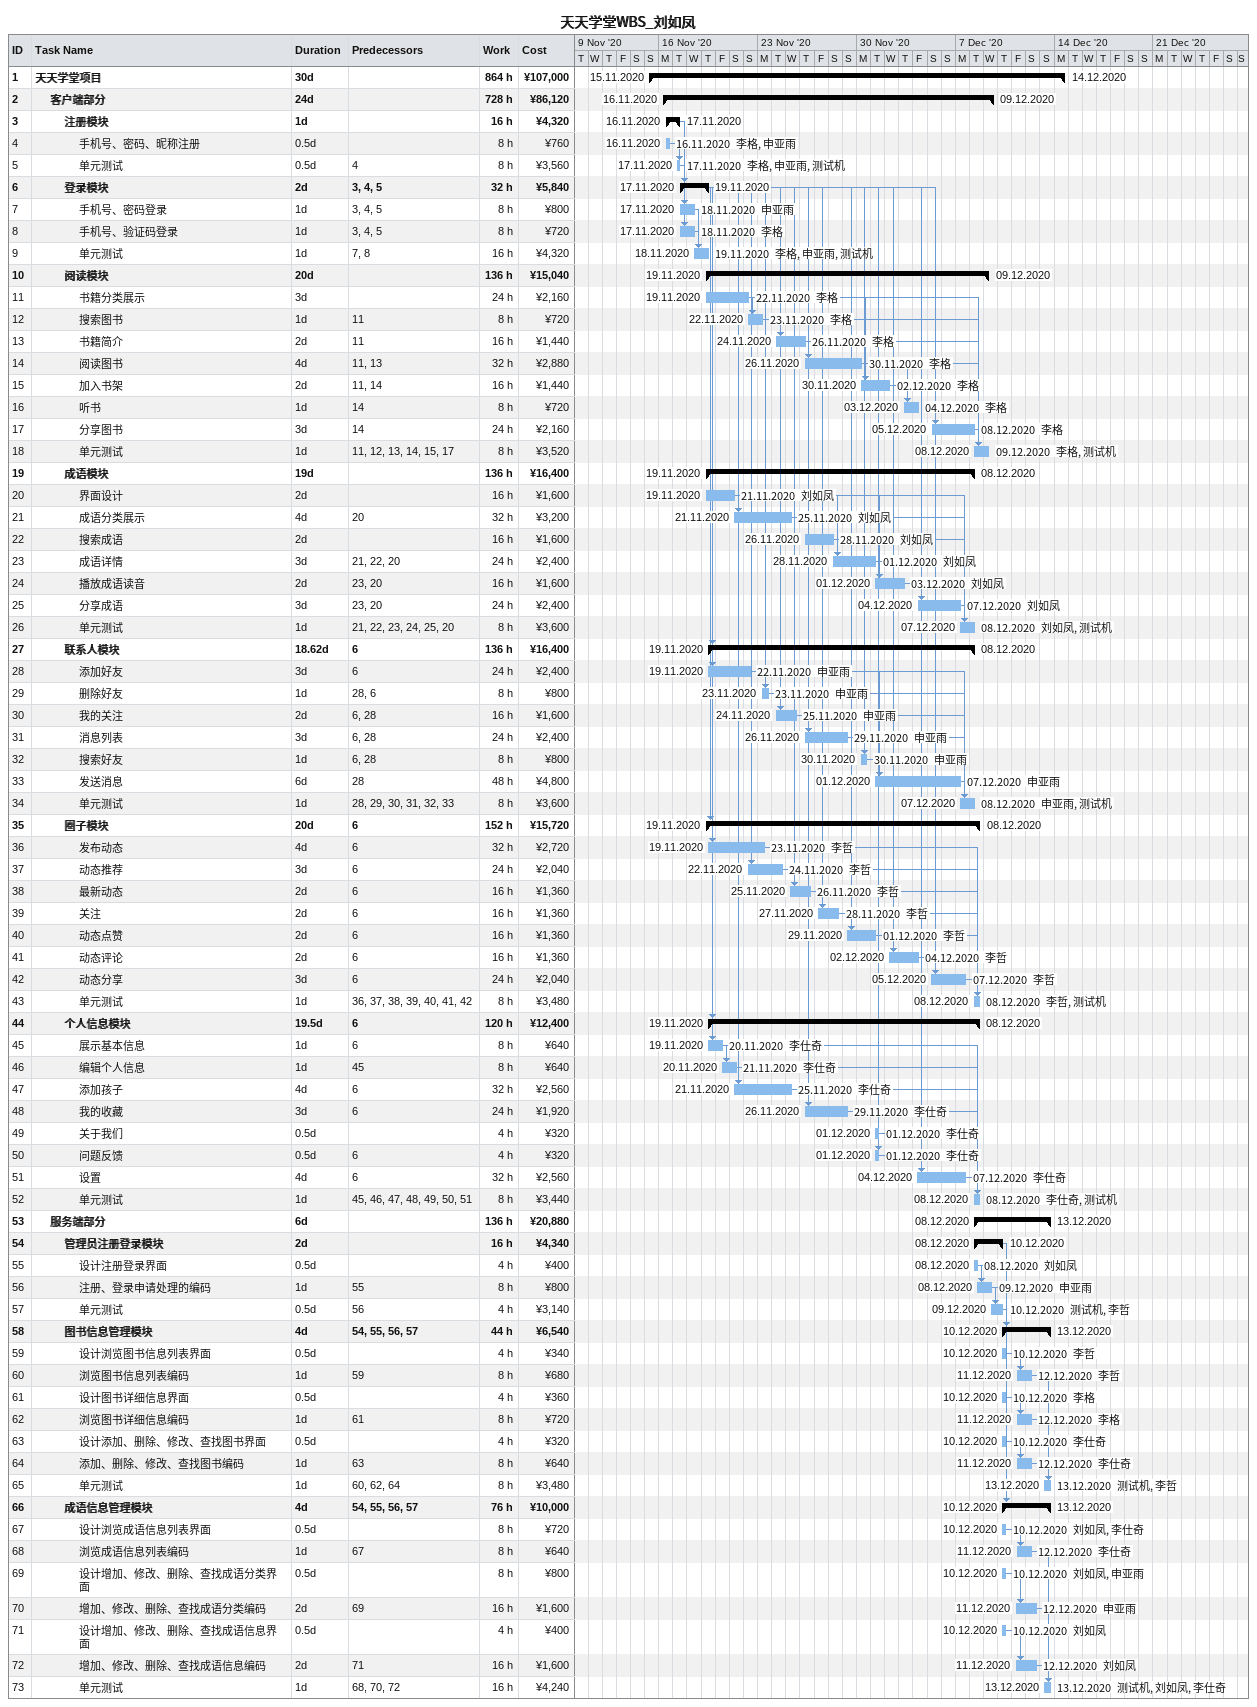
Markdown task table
天天学堂WBS_刘如凤

| ID | Level | Task | Duration | Start | Finish | Predecessors | Resources | Work (h) | Cost (¥) |
|---|---|---|---|---|---|---|---|---|---|
| 1 | 1 | **天天学堂项目** | 30d | 2020-11-15 | 2020-12-14 |  |  | 864 | 107000 |
| 2 | 2 | **客户端部分** | 24d | 2020-11-16 | 2020-12-09 |  |  | 728 | 86120 |
| 3 | 3 | **注册模块** | 1d | 2020-11-16 | 2020-11-17 |  |  | 16 | 4320 |
| 4 | 4 | 手机号、密码、昵称注册 | 0.5d | 2020-11-16 | 2020-11-16 |  | 李格, 申亚雨 | 8 | 760 |
| 5 | 4 | 单元测试 | 0.5d | 2020-11-17 | 2020-11-17 | 4 | 李格, 申亚雨, 测试机 | 8 | 3560 |
| 6 | 3 | **登录模块** | 2d | 2020-11-17 | 2020-11-19 | 3, 4, 5 |  | 32 | 5840 |
| 7 | 4 | 手机号、密码登录 | 1d | 2020-11-17 | 2020-11-18 | 3, 4, 5 | 申亚雨 | 8 | 800 |
| 8 | 4 | 手机号、验证码登录 | 1d | 2020-11-17 | 2020-11-18 | 3, 4, 5 | 李格 | 8 | 720 |
| 9 | 4 | 单元测试 | 1d | 2020-11-18 | 2020-11-19 | 7, 8 | 李格, 申亚雨, 测试机 | 16 | 4320 |
| 10 | 3 | **阅读模块** | 20d | 2020-11-19 | 2020-12-09 |  |  | 136 | 15040 |
| 11 | 4 | 书籍分类展示 | 3d | 2020-11-19 | 2020-11-22 |  | 李格 | 24 | 2160 |
| 12 | 4 | 搜索图书 | 1d | 2020-11-22 | 2020-11-23 | 11 | 李格 | 8 | 720 |
| 13 | 4 | 书籍简介 | 2d | 2020-11-24 | 2020-11-26 | 11 | 李格 | 16 | 1440 |
| 14 | 4 | 阅读图书 | 4d | 2020-11-26 | 2020-11-30 | 11, 13 | 李格 | 32 | 2880 |
| 15 | 4 | 加入书架 | 2d | 2020-11-30 | 2020-12-02 | 11, 14 | 李格 | 16 | 1440 |
| 16 | 4 | 听书 | 1d | 2020-12-03 | 2020-12-04 | 14 | 李格 | 8 | 720 |
| 17 | 4 | 分享图书 | 3d | 2020-12-05 | 2020-12-08 | 14 | 李格 | 24 | 2160 |
| 18 | 4 | 单元测试 | 1d | 2020-12-08 | 2020-12-09 | 11, 12, 13, 14, 15, 17 | 李格, 测试机 | 8 | 3520 |
| 19 | 3 | **成语模块** | 19d | 2020-11-19 | 2020-12-08 |  |  | 136 | 16400 |
| 20 | 4 | 界面设计 | 2d | 2020-11-19 | 2020-11-21 |  | 刘如凤 | 16 | 1600 |
| 21 | 4 | 成语分类展示 | 4d | 2020-11-21 | 2020-11-25 | 20 | 刘如凤 | 32 | 3200 |
| 22 | 4 | 搜索成语 | 2d | 2020-11-26 | 2020-11-28 |  | 刘如凤 | 16 | 1600 |
| 23 | 4 | 成语详情 | 3d | 2020-11-28 | 2020-12-01 | 21, 22, 20 | 刘如凤 | 24 | 2400 |
| 24 | 4 | 播放成语读音 | 2d | 2020-12-01 | 2020-12-03 | 23, 20 | 刘如凤 | 16 | 1600 |
| 25 | 4 | 分享成语 | 3d | 2020-12-04 | 2020-12-07 | 23, 20 | 刘如凤 | 24 | 2400 |
| 26 | 4 | 单元测试 | 1d | 2020-12-07 | 2020-12-08 | 21, 22, 23, 24, 25, 20 | 刘如凤, 测试机 | 8 | 3600 |
| 27 | 3 | **联系人模块** | 18.62d | 2020-11-19 | 2020-12-08 | 6 |  | 136 | 16400 |
| 28 | 4 | 添加好友 | 3d | 2020-11-19 | 2020-11-22 | 6 | 申亚雨 | 24 | 2400 |
| 29 | 4 | 删除好友 | 1d | 2020-11-23 | 2020-11-23 | 28, 6 | 申亚雨 | 8 | 800 |
| 30 | 4 | 我的关注 | 2d | 2020-11-24 | 2020-11-25 | 6, 28 | 申亚雨 | 16 | 1600 |
| 31 | 4 | 消息列表 | 3d | 2020-11-26 | 2020-11-29 | 6, 28 | 申亚雨 | 24 | 2400 |
| 32 | 4 | 搜索好友 | 1d | 2020-11-30 | 2020-11-30 | 6, 28 | 申亚雨 | 8 | 800 |
| 33 | 4 | 发送消息 | 6d | 2020-12-01 | 2020-12-07 | 28 | 申亚雨 | 48 | 4800 |
| 34 | 4 | 单元测试 | 1d | 2020-12-07 | 2020-12-08 | 28, 29, 30, 31, 32, 33 | 申亚雨, 测试机 | 8 | 3600 |
| 35 | 3 | **圈子模块** | 20d | 2020-11-19 | 2020-12-08 | 6 |  | 152 | 15720 |
| 36 | 4 | 发布动态 | 4d | 2020-11-19 | 2020-11-23 | 6 | 李哲 | 32 | 2720 |
| 37 | 4 | 动态推荐 | 3d | 2020-11-22 | 2020-11-24 | 6 | 李哲 | 24 | 2040 |
| 38 | 4 | 最新动态 | 2d | 2020-11-25 | 2020-11-26 | 6 | 李哲 | 16 | 1360 |
| 39 | 4 | 关注 | 2d | 2020-11-27 | 2020-11-28 | 6 | 李哲 | 16 | 1360 |
| 40 | 4 | 动态点赞 | 2d | 2020-11-29 | 2020-12-01 | 6 | 李哲 | 16 | 1360 |
| 41 | 4 | 动态评论 | 2d | 2020-12-02 | 2020-12-04 | 6 | 李哲 | 16 | 1360 |
| 42 | 4 | 动态分享 | 3d | 2020-12-05 | 2020-12-07 | 6 | 李哲 | 24 | 2040 |
| 43 | 4 | 单元测试 | 1d | 2020-12-08 | 2020-12-08 | 36, 37, 38, 39, 40, 41, 42 | 李哲, 测试机 | 8 | 3480 |
| 44 | 3 | **个人信息模块** | 19.5d | 2020-11-19 | 2020-12-08 | 6 |  | 120 | 12400 |
| 45 | 4 | 展示基本信息 | 1d | 2020-11-19 | 2020-11-20 | 6 | 李仕奇 | 8 | 640 |
| 46 | 4 | 编辑个人信息 | 1d | 2020-11-20 | 2020-11-21 | 45 | 李仕奇 | 8 | 640 |
| 47 | 4 | 添加孩子 | 4d | 2020-11-21 | 2020-11-25 | 6 | 李仕奇 | 32 | 2560 |
| 48 | 4 | 我的收藏 | 3d | 2020-11-26 | 2020-11-29 | 6 | 李仕奇 | 24 | 1920 |
| 49 | 4 | 关于我们 | 0.5d | 2020-12-01 | 2020-12-01 |  | 李仕奇 | 4 | 320 |
| 50 | 4 | 问题反馈 | 0.5d | 2020-12-01 | 2020-12-01 | 6 | 李仕奇 | 4 | 320 |
| 51 | 4 | 设置 | 4d | 2020-12-04 | 2020-12-07 | 6 | 李仕奇 | 32 | 2560 |
| 52 | 4 | 单元测试 | 1d | 2020-12-08 | 2020-12-08 | 45, 46, 47, 48, 49, 50, 51 | 李仕奇, 测试机 | 8 | 3440 |
| 53 | 2 | **服务端部分** | 6d | 2020-12-08 | 2020-12-13 |  |  | 136 | 20880 |
| 54 | 3 | **管理员注册登录模块** | 2d | 2020-12-08 | 2020-12-10 |  |  | 16 | 4340 |
| 55 | 4 | 设计注册登录界面 | 0.5d | 2020-12-08 | 2020-12-08 |  | 刘如凤 | 4 | 400 |
| 56 | 4 | 注册、登录申请处理的编码 | 1d | 2020-12-08 | 2020-12-09 | 55 | 申亚雨 | 8 | 800 |
| 57 | 4 | 单元测试 | 0.5d | 2020-12-09 | 2020-12-10 | 56 | 测试机, 李哲 | 4 | 3140 |
| 58 | 3 | **图书信息管理模块** | 4d | 2020-12-10 | 2020-12-13 | 54, 55, 56, 57 |  | 44 | 6540 |
| 59 | 4 | 设计浏览图书信息列表界面 | 0.5d | 2020-12-10 | 2020-12-10 |  | 李哲 | 4 | 340 |
| 60 | 4 | 浏览图书信息列表编码 | 1d | 2020-12-11 | 2020-12-12 | 59 | 李哲 | 8 | 680 |
| 61 | 4 | 设计图书详细信息界面 | 0.5d | 2020-12-10 | 2020-12-10 |  | 李格 | 4 | 360 |
| 62 | 4 | 浏览图书详细信息编码 | 1d | 2020-12-11 | 2020-12-12 | 61 | 李格 | 8 | 720 |
| 63 | 4 | 设计添加、删除、修改、查找图书界面 | 0.5d | 2020-12-10 | 2020-12-10 |  | 李仕奇 | 4 | 320 |
| 64 | 4 | 添加、删除、修改、查找图书编码 | 1d | 2020-12-11 | 2020-12-12 | 63 | 李仕奇 | 8 | 640 |
| 65 | 4 | 单元测试 | 1d | 2020-12-13 | 2020-12-13 | 60, 62, 64 | 测试机, 李哲 | 8 | 3480 |
| 66 | 3 | **成语信息管理模块** | 4d | 2020-12-10 | 2020-12-13 | 54, 55, 56, 57 |  | 76 | 10000 |
| 67 | 4 | 设计浏览成语信息列表界面 | 0.5d | 2020-12-10 | 2020-12-10 |  | 刘如凤, 李仕奇 | 8 | 720 |
| 68 | 4 | 浏览成语信息列表编码 | 1d | 2020-12-11 | 2020-12-12 | 67 | 李仕奇 | 8 | 640 |
| 69 | 4 | 设计增加、修改、删除、查找成语分类界面 | 0.5d | 2020-12-10 | 2020-12-10 |  | 刘如凤, 申亚雨 | 8 | 800 |
| 70 | 4 | 增加、修改、删除、查找成语分类编码 | 2d | 2020-12-11 | 2020-12-12 | 69 | 申亚雨 | 16 | 1600 |
| 71 | 4 | 设计增加、修改、删除、查找成语信息界面 | 0.5d | 2020-12-10 | 2020-12-10 |  | 刘如凤 | 4 | 400 |
| 72 | 4 | 增加、修改、删除、查找成语信息编码 | 2d | 2020-12-11 | 2020-12-12 | 71 | 刘如凤 | 16 | 1600 |
| 73 | 4 | 单元测试 | 1d | 2020-12-13 | 2020-12-13 | 68, 70, 72 | 测试机, 刘如凤, 李仕奇 | 16 | 4240 |
